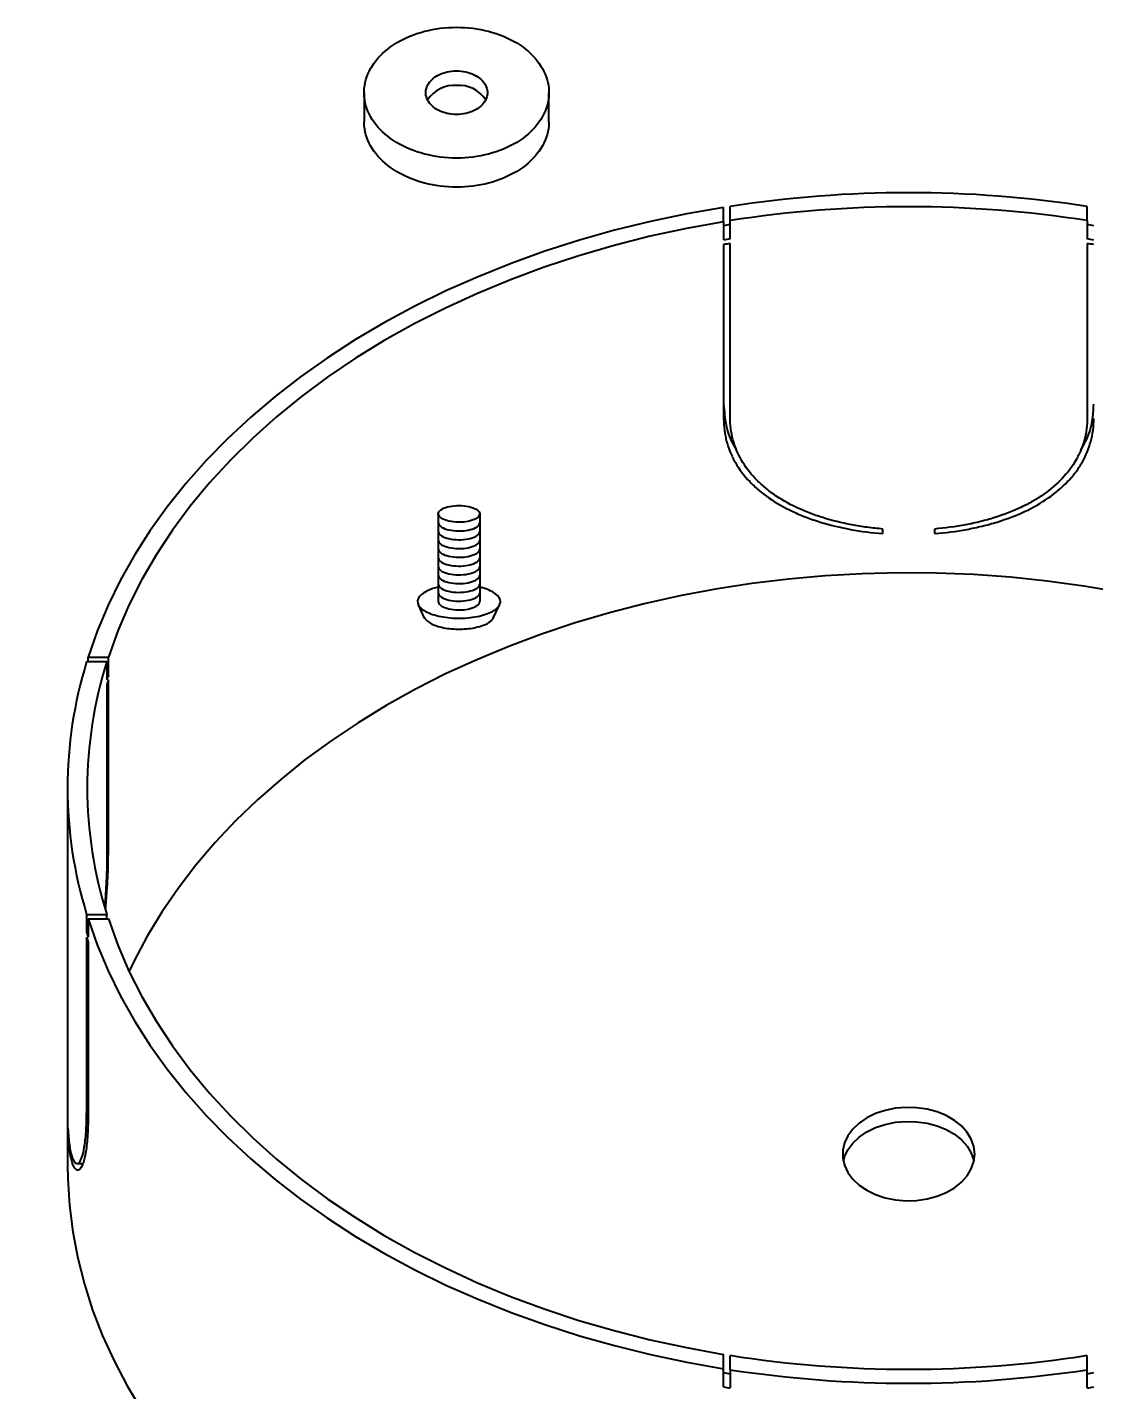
# Model space of a CAD drawing. Header units: inches. Extents: x 0 to 14.8, y -10.7 to 0.
# Drawn here: x 7.223 to 8.683, y -6.229 to -4.365 of the extents above; entities that cross this region are included whole.
import ezdxf
from ezdxf import colors
from ezdxf.entities.mleader import LeaderData, LeaderLine
from ezdxf.math import Vec2, Vec3

# ---------------------------------------------------------------- set-up
doc = ezdxf.new("R2010")
doc.units = ezdxf.units.IN
doc.header["$LTSCALE"] = 0.5
doc.header["$MEASUREMENT"] = 0
doc.layers.add('CUST DWG', color=60, linetype='CONTINUOUS', lineweight=20)
doc.layers.add('Hardware', color=242, linetype='CONTINUOUS')
doc.layers.add('Mounting', color=4, linetype='CONTINUOUS')
doc.styles.add('LSAD_Standard', font='arial.ttf')

msp = doc.modelspace()

# ---------------------------------------------------------------- linework, layer by layer
at = {"layer": 'Hardware', "transparency": 16777216}
for p, q in [((7.6839, -4.455), (7.6839, -4.4947)), ((7.937, -4.4947), (7.937, -4.455)), ((7.7854, -5.0312), (7.7854, -5.1512)), ((7.8421, -5.0312), (7.8421, -5.1512)), ((7.7667, -5.1737), (7.7582, -5.1558)), ((7.8608, -5.1737), (7.8693, -5.1558))]:
    msp.add_line(p, q, dxfattribs=at)
at = {"layer": 'Hardware', "transparency": 16777216, "flags": 128}
for points in [[(7.8105, -4.3655), (7.8161, -4.3656), (7.8217, -4.3658), (7.8272, -4.3663), (7.8328, -4.3669), (7.8382, -4.3677), (7.8437, -4.3686), (7.8491, -4.3697), (7.8543, -4.371), (7.8596, -4.3725), (7.8647, -4.3741), (7.8697, -4.3759), (7.8746, -4.3778), (7.8793, -4.3799), (7.884, -4.3821), (7.8884, -4.3845), (7.8928, -4.387), (7.8969, -4.3896), (7.901, -4.3924), (7.9048, -4.3953), (7.9084, -4.3983), (7.9119, -4.4014), (7.9151, -4.4046), (7.9182, -4.408), (7.921, -4.4114), (7.9236, -4.4149), (7.926, -4.4185), (7.9282, -4.4221), (7.9301, -4.4258), (7.9318, -4.4296), (7.9333, -4.4334), (7.9345, -4.4373), (7.9355, -4.4412), (7.9363, -4.4451), (7.9368, -4.449), (7.937, -4.453), (7.937, -4.457), (7.9368, -4.4609), (7.9363, -4.4649), (7.9355, -4.4688), (7.9345, -4.4727), (7.9333, -4.4765), (7.9318, -4.4804), (7.9301, -4.4841), (7.9282, -4.4878), (7.926, -4.4915), (7.9236, -4.4951), (7.921, -4.4986), (7.9182, -4.502), (7.9151, -4.5053), (7.9119, -4.5085), (7.9084, -4.5117), (7.9048, -4.5147), (7.901, -4.5176), (7.8969, -4.5203), (7.8928, -4.523), (7.8884, -4.5255), (7.884, -4.5278), (7.8793, -4.5301), (7.8746, -4.5321), (7.8697, -4.5341), (7.8647, -4.5358), (7.8596, -4.5375), (7.8543, -4.5389), (7.8491, -4.5402), (7.8437, -4.5413), (7.8382, -4.5423), (7.8328, -4.5431), (7.8272, -4.5437), (7.8217, -4.5441), (7.8161, -4.5444), (7.8105, -4.5445), (7.8049, -4.5444), (7.7993, -4.5441), (7.7937, -4.5437), (7.7882, -4.5431), (7.7827, -4.5423), (7.7773, -4.5413), (7.7719, -4.5402), (7.7666, -4.5389), (7.7614, -4.5375), (7.7563, -4.5358), (7.7513, -4.5341), (7.7464, -4.5321), (7.7416, -4.5301), (7.737, -4.5278), (7.7325, -4.5255), (7.7282, -4.523), (7.724, -4.5203), (7.72, -4.5176), (7.7162, -4.5147), (7.7125, -4.5117), (7.7091, -4.5085), (7.7058, -4.5053), (7.7028, -4.502), (7.6999, -4.4986), (7.6973, -4.4951), (7.6949, -4.4915), (7.6928, -4.4878), (7.6908, -4.4841), (7.6891, -4.4804), (7.6876, -4.4765), (7.6864, -4.4727), (7.6854, -4.4688), (7.6847, -4.4649), (7.6842, -4.4609), (7.6839, -4.457), (7.6839, -4.453), (7.6842, -4.449), (7.6847, -4.4451), (7.6854, -4.4412), (7.6864, -4.4373), (7.6876, -4.4334), (7.6891, -4.4296), (7.6908, -4.4258), (7.6928, -4.4221), (7.6949, -4.4185), (7.6973, -4.4149), (7.6999, -4.4114), (7.7028, -4.408), (7.7058, -4.4046), (7.7091, -4.4014), (7.7125, -4.3983), (7.7162, -4.3953), (7.72, -4.3924), (7.724, -4.3896), (7.7282, -4.387), (7.7325, -4.3845), (7.737, -4.3821), (7.7416, -4.3799), (7.7464, -4.3778), (7.7513, -4.3759), (7.7563, -4.3741), (7.7614, -4.3725), (7.7666, -4.371), (7.7719, -4.3697), (7.7773, -4.3686), (7.7827, -4.3677), (7.7882, -4.3669), (7.7937, -4.3663), (7.7993, -4.3658), (7.8049, -4.3656), (7.8105, -4.3655)], [(7.8105, -4.4251), (7.8137, -4.4252), (7.8169, -4.4255), (7.8201, -4.4259), (7.8232, -4.4265), (7.8262, -4.4273), (7.8292, -4.4282), (7.832, -4.4293), (7.8347, -4.4306), (7.8373, -4.432), (7.8397, -4.4335), (7.842, -4.4351), (7.844, -4.4369), (7.8459, -4.4388), (7.8475, -4.4407), (7.849, -4.4428), (7.8502, -4.4449), (7.8512, -4.4471), (7.8519, -4.4493), (7.8524, -4.4516), (7.8526, -4.4538), (7.8526, -4.4561), (7.8524, -4.4584), (7.8519, -4.4607), (7.8512, -4.4629), (7.8502, -4.4651), (7.849, -4.4672), (7.8475, -4.4692), (7.8459, -4.4712), (7.844, -4.4731), (7.842, -4.4748), (7.8397, -4.4765), (7.8373, -4.478), (7.8347, -4.4794), (7.832, -4.4806), (7.8292, -4.4817), (7.8262, -4.4826), (7.8232, -4.4834), (7.8201, -4.484), (7.8169, -4.4845), (7.8137, -4.4847), (7.8105, -4.4848), (7.8072, -4.4847), (7.804, -4.4845), (7.8009, -4.484), (7.7977, -4.4834), (7.7947, -4.4826), (7.7918, -4.4817), (7.7889, -4.4806), (7.7862, -4.4794), (7.7836, -4.478), (7.7812, -4.4765), (7.779, -4.4748), (7.7769, -4.4731), (7.7751, -4.4712), (7.7734, -4.4692), (7.772, -4.4672), (7.7708, -4.4651), (7.7698, -4.4629), (7.7691, -4.4607), (7.7686, -4.4584), (7.7683, -4.4561), (7.7683, -4.4538), (7.7686, -4.4516), (7.7691, -4.4493), (7.7698, -4.4471), (7.7708, -4.4449), (7.772, -4.4428), (7.7734, -4.4407), (7.7751, -4.4388), (7.7769, -4.4369), (7.779, -4.4351), (7.7812, -4.4335), (7.7836, -4.432), (7.7862, -4.4306), (7.7889, -4.4293), (7.7918, -4.4282), (7.7947, -4.4273), (7.7977, -4.4265), (7.8009, -4.4259), (7.804, -4.4255), (7.8072, -4.4252), (7.8105, -4.4251)], [(7.937, -4.4947), (7.937, -4.4967), (7.9368, -4.5007), (7.9363, -4.5046), (7.9355, -4.5086), (7.9345, -4.5125), (7.9333, -4.5163), (7.9318, -4.5201), (7.9301, -4.5239), (7.9282, -4.5276), (7.926, -4.5313), (7.9236, -4.5348), (7.921, -4.5383), (7.9182, -4.5418), (7.9151, -4.5451), (7.9119, -4.5483), (7.9084, -4.5514), (7.9048, -4.5544), (7.901, -4.5573), (7.8969, -4.5601), (7.8928, -4.5627), (7.8884, -4.5652), (7.884, -4.5676), (7.8793, -4.5698), (7.8746, -4.5719), (7.8697, -4.5738), (7.8647, -4.5756), (7.8596, -4.5772), (7.8543, -4.5787), (7.8491, -4.58), (7.8437, -4.5811), (7.8382, -4.5821), (7.8328, -4.5828), (7.8272, -4.5835), (7.8217, -4.5839), (7.8161, -4.5842), (7.8105, -4.5842), (7.8049, -4.5842), (7.7993, -4.5839), (7.7937, -4.5835), (7.7882, -4.5828), (7.7827, -4.5821), (7.7773, -4.5811), (7.7719, -4.58), (7.7666, -4.5787), (7.7614, -4.5772), (7.7563, -4.5756), (7.7513, -4.5738), (7.7464, -4.5719), (7.7416, -4.5698), (7.737, -4.5676), (7.7325, -4.5652), (7.7282, -4.5627), (7.724, -4.5601), (7.72, -4.5573), (7.7162, -4.5544), (7.7125, -4.5514), (7.7091, -4.5483), (7.7058, -4.5451), (7.7028, -4.5418), (7.6999, -4.5383), (7.6973, -4.5348), (7.6949, -4.5313), (7.6928, -4.5276), (7.6908, -4.5239), (7.6891, -4.5201), (7.6876, -4.5163), (7.6864, -4.5125), (7.6854, -4.5086), (7.6847, -4.5046), (7.6842, -4.5007), (7.6839, -4.4967), (7.6839, -4.4947)]]:
    msp.add_lwpolyline(points, dxfattribs=at)
at = {"layer": 'Hardware', "transparency": 16777216}
for centre, radius, start, end in [((7.8073, -4.4885), 0.0435, 85.8552, 147.2749), ((7.8138, -4.4882), 0.0433, 32.5007, 94.3692)]:
    msp.add_arc(centre, radius, start, end, dxfattribs=at)
for points, knots in [([(7.8421, -5.0312), (7.8421, -5.0295), (7.8411, -5.0277), (7.8369, -5.0244), (7.8338, -5.023), (7.8264, -5.0209), (7.822, -5.0202), (7.8129, -5.0197), (7.8083, -5.0199), (7.7997, -5.0212), (7.7958, -5.0222), (7.7897, -5.025), (7.7874, -5.0266), (7.7852, -5.0301), (7.7851, -5.0319), (7.787, -5.0354), (7.7891, -5.0371), (7.7949, -5.0399), (7.7987, -5.041), (7.8072, -5.0424), (7.8118, -5.0427), (7.8209, -5.0424), (7.8254, -5.0418), (7.833, -5.0398), (7.8363, -5.0384), (7.8407, -5.0352), (7.842, -5.0334), (7.8421, -5.0315), (7.8421, -5.0314), (7.8421, -5.0312)], [0, 0, 0, 0, 0.480381, 0.480381, 0.960761, 0.960761, 1.441142, 1.441142, 1.921523, 1.921523, 2.401903, 2.401903, 2.882284, 2.882284, 3.362665, 3.362665, 3.843045, 3.843045, 4.323426, 4.323426, 4.803807, 4.803807, 5.284187, 5.284187, 5.764568, 5.764568, 6.244949, 6.244949, 6.283185, 6.283185, 6.283185, 6.283185]), ([(7.7854, -5.0432), (7.7854, -5.044), (7.7856, -5.0448), (7.787, -5.0474), (7.7891, -5.0491), (7.7949, -5.0519), (7.7987, -5.053), (7.8072, -5.0544), (7.8118, -5.0547), (7.8209, -5.0544), (7.8254, -5.0538), (7.833, -5.0518), (7.8363, -5.0504), (7.8407, -5.0472), (7.842, -5.0454), (7.8421, -5.0435), (7.8421, -5.0434), (7.8421, -5.0432)], [3.141688, 3.141688, 3.141688, 3.141688, 3.362665, 3.362665, 3.843045, 3.843045, 4.323426, 4.323426, 4.803807, 4.803807, 5.284187, 5.284187, 5.764568, 5.764568, 6.244949, 6.244949, 6.283167, 6.283167, 6.283167, 6.283167]), ([(7.7854, -5.0552), (7.7854, -5.056), (7.7856, -5.0568), (7.787, -5.0594), (7.7891, -5.0611), (7.7949, -5.0639), (7.7987, -5.065), (7.8072, -5.0664), (7.8118, -5.0667), (7.8209, -5.0664), (7.8254, -5.0658), (7.833, -5.0637), (7.8363, -5.0624), (7.8407, -5.0592), (7.842, -5.0574), (7.8421, -5.0555), (7.8421, -5.0554), (7.8421, -5.0552)], [3.141688, 3.141688, 3.141688, 3.141688, 3.362665, 3.362665, 3.843045, 3.843045, 4.323426, 4.323426, 4.803807, 4.803807, 5.284187, 5.284187, 5.764568, 5.764568, 6.244949, 6.244949, 6.283167, 6.283167, 6.283167, 6.283167]), ([(7.7854, -5.0672), (7.7854, -5.068), (7.7856, -5.0688), (7.787, -5.0714), (7.7891, -5.0731), (7.7949, -5.0759), (7.7987, -5.077), (7.8072, -5.0784), (7.8118, -5.0787), (7.8209, -5.0784), (7.8254, -5.0778), (7.833, -5.0757), (7.8363, -5.0744), (7.8407, -5.0712), (7.842, -5.0694), (7.8421, -5.0675), (7.8421, -5.0673), (7.8421, -5.0672)], [3.141688, 3.141688, 3.141688, 3.141688, 3.362665, 3.362665, 3.843045, 3.843045, 4.323426, 4.323426, 4.803807, 4.803807, 5.284187, 5.284187, 5.764568, 5.764568, 6.244949, 6.244949, 6.283167, 6.283167, 6.283167, 6.283167]), ([(7.7854, -5.0792), (7.7854, -5.08), (7.7856, -5.0808), (7.787, -5.0834), (7.7891, -5.0851), (7.7949, -5.0879), (7.7987, -5.089), (7.8072, -5.0904), (7.8118, -5.0907), (7.8209, -5.0904), (7.8254, -5.0897), (7.833, -5.0877), (7.8363, -5.0864), (7.8407, -5.0832), (7.842, -5.0814), (7.8421, -5.0795), (7.8421, -5.0793), (7.8421, -5.0792)], [3.141688, 3.141688, 3.141688, 3.141688, 3.362665, 3.362665, 3.843045, 3.843045, 4.323426, 4.323426, 4.803807, 4.803807, 5.284187, 5.284187, 5.764568, 5.764568, 6.244949, 6.244949, 6.283167, 6.283167, 6.283167, 6.283167]), ([(7.7854, -5.0912), (7.7854, -5.092), (7.7856, -5.0928), (7.787, -5.0954), (7.7891, -5.0971), (7.7949, -5.0999), (7.7987, -5.101), (7.8072, -5.1024), (7.8118, -5.1027), (7.8209, -5.1024), (7.8254, -5.1017), (7.833, -5.0997), (7.8363, -5.0984), (7.8407, -5.0952), (7.842, -5.0934), (7.8421, -5.0915), (7.8421, -5.0913), (7.8421, -5.0912)], [3.141688, 3.141688, 3.141688, 3.141688, 3.362665, 3.362665, 3.843045, 3.843045, 4.323426, 4.323426, 4.803807, 4.803807, 5.284187, 5.284187, 5.764568, 5.764568, 6.244949, 6.244949, 6.283167, 6.283167, 6.283167, 6.283167]), ([(7.7854, -5.1032), (7.7854, -5.104), (7.7856, -5.1048), (7.787, -5.1074), (7.7891, -5.1091), (7.7949, -5.1119), (7.7987, -5.113), (7.8072, -5.1144), (7.8118, -5.1147), (7.8209, -5.1144), (7.8254, -5.1137), (7.833, -5.1117), (7.8363, -5.1103), (7.8407, -5.1072), (7.842, -5.1054), (7.8421, -5.1035), (7.8421, -5.1033), (7.8421, -5.1032)], [3.141688, 3.141688, 3.141688, 3.141688, 3.362665, 3.362665, 3.843045, 3.843045, 4.323426, 4.323426, 4.803807, 4.803807, 5.284187, 5.284187, 5.764568, 5.764568, 6.244949, 6.244949, 6.283167, 6.283167, 6.283167, 6.283167]), ([(7.7854, -5.1152), (7.7854, -5.116), (7.7856, -5.1168), (7.787, -5.1194), (7.7891, -5.1211), (7.7949, -5.1239), (7.7987, -5.125), (7.8072, -5.1264), (7.8118, -5.1267), (7.8209, -5.1264), (7.8254, -5.1257), (7.833, -5.1237), (7.8363, -5.1223), (7.8407, -5.1192), (7.842, -5.1174), (7.8421, -5.1155), (7.8421, -5.1153), (7.8421, -5.1152)], [3.141688, 3.141688, 3.141688, 3.141688, 3.362665, 3.362665, 3.843045, 3.843045, 4.323426, 4.323426, 4.803807, 4.803807, 5.284187, 5.284187, 5.764568, 5.764568, 6.244949, 6.244949, 6.283167, 6.283167, 6.283167, 6.283167]), ([(7.7854, -5.1315), (7.7803, -5.1327), (7.7756, -5.1342), (7.7656, -5.1387), (7.7611, -5.142), (7.7566, -5.149), (7.7564, -5.1525), (7.7603, -5.1595), (7.7644, -5.1629), (7.7761, -5.1686), (7.7837, -5.1708), (7.8006, -5.1736), (7.8099, -5.1742), (7.8281, -5.1735), (7.837, -5.1723), (7.8523, -5.1682), (7.8587, -5.1655), (7.8677, -5.1591), (7.8701, -5.1555), (7.8705, -5.1517), (7.8705, -5.1515), (7.8705, -5.1512), (7.8705, -5.1476), (7.8684, -5.1441), (7.8601, -5.1376), (7.8539, -5.1347), (7.845, -5.1322), (7.8436, -5.1318), (7.8421, -5.1315)], [2.091687, 2.091687, 2.091687, 2.091687, 2.401903, 2.401903, 2.882284, 2.882284, 3.362665, 3.362665, 3.843045, 3.843045, 4.323426, 4.323426, 4.803807, 4.803807, 5.284187, 5.284187, 5.764568, 5.764568, 6.244949, 6.244949, 6.283185, 6.283185, 6.283185, 6.763566, 6.763566, 7.243947, 7.243947, 7.333189, 7.333189, 7.333189, 7.333189]), ([(7.7854, -5.1272), (7.7854, -5.128), (7.7856, -5.1288), (7.787, -5.1314), (7.7891, -5.1331), (7.7949, -5.1359), (7.7987, -5.137), (7.8072, -5.1384), (7.8118, -5.1387), (7.8209, -5.1383), (7.8254, -5.1377), (7.833, -5.1357), (7.8363, -5.1343), (7.8407, -5.1311), (7.842, -5.1294), (7.8421, -5.1275), (7.8421, -5.1273), (7.8421, -5.1272)], [3.141688, 3.141688, 3.141688, 3.141688, 3.362665, 3.362665, 3.843045, 3.843045, 4.323426, 4.323426, 4.803807, 4.803807, 5.284187, 5.284187, 5.764568, 5.764568, 6.244949, 6.244949, 6.283167, 6.283167, 6.283167, 6.283167]), ([(7.7854, -5.1392), (7.7854, -5.14), (7.7856, -5.1408), (7.787, -5.1434), (7.7891, -5.145), (7.7949, -5.1479), (7.7987, -5.149), (7.8072, -5.1504), (7.8118, -5.1507), (7.8209, -5.1503), (7.8254, -5.1497), (7.833, -5.1477), (7.8363, -5.1463), (7.8407, -5.1431), (7.842, -5.1414), (7.8421, -5.1395), (7.8421, -5.1393), (7.8421, -5.1392)], [3.141688, 3.141688, 3.141688, 3.141688, 3.362665, 3.362665, 3.843045, 3.843045, 4.323426, 4.323426, 4.803807, 4.803807, 5.284187, 5.284187, 5.764568, 5.764568, 6.244949, 6.244949, 6.283167, 6.283167, 6.283167, 6.283167]), ([(7.7854, -5.1512), (7.7854, -5.152), (7.7856, -5.1528), (7.787, -5.1553), (7.7891, -5.157), (7.7949, -5.1599), (7.7987, -5.161), (7.8072, -5.1624), (7.8118, -5.1627), (7.8209, -5.1623), (7.8254, -5.1617), (7.833, -5.1597), (7.8363, -5.1583), (7.8407, -5.1551), (7.842, -5.1534), (7.8421, -5.1515), (7.8421, -5.1513), (7.8421, -5.1512)], [3.141688, 3.141688, 3.141688, 3.141688, 3.362665, 3.362665, 3.843045, 3.843045, 4.323426, 4.323426, 4.803807, 4.803807, 5.284187, 5.284187, 5.764568, 5.764568, 6.244949, 6.244949, 6.283167, 6.283167, 6.283167, 6.283167]), ([(7.7661, -5.1724), (7.7663, -5.1728), (7.7665, -5.1733), (7.7683, -5.1767), (7.7718, -5.1795), (7.7818, -5.1843), (7.7882, -5.1862), (7.8026, -5.1886), (7.8105, -5.1891), (7.8259, -5.1885), (7.8335, -5.1875), (7.8465, -5.1841), (7.852, -5.1817), (7.8587, -5.177), (7.8606, -5.1747), (7.8614, -5.1725)], [3.294703, 3.294703, 3.294703, 3.294703, 3.362665, 3.362665, 3.843045, 3.843045, 4.323426, 4.323426, 4.803807, 4.803807, 5.284187, 5.284187, 5.764568, 5.764568, 6.128463, 6.128463, 6.128463, 6.128463])]:
    msp.add_open_spline(points, degree=3, knots=knots, dxfattribs=at)
at = {"layer": 'Mounting', "transparency": 16777216}
for p, q in [((8.1761, -4.6315), (8.1761, -4.6119)), ((8.1849, -4.6301), (8.1849, -4.6105)), ((8.6739, -4.6301), (8.6739, -4.6105)), ((8.1761, -4.6315), (8.1761, -4.6565)), ((8.1849, -4.6551), (8.1849, -4.6301)), ((8.6739, -4.6301), (8.6739, -4.6551)), ((8.1761, -4.6628), (8.1761, -4.9008)), ((8.1849, -4.8994), (8.1849, -4.6614)), ((8.6739, -4.6614), (8.6739, -4.8994)), ((8.394, -5.0581), (8.394, -5.0519)), ((8.4649, -5.0519), (8.4649, -5.0581)), ((7.3041, -5.2333), (7.3317, -5.2333)), ((7.3061, -5.2333), (7.3061, -5.2271)), ((7.3061, -5.2271), (7.3338, -5.2271)), ((7.3317, -5.2333), (7.3317, -5.2584)), ((7.3338, -5.2521), (7.3338, -5.2271)), ((7.3317, -5.2521), (7.3338, -5.2521)), ((7.3317, -5.2647), (7.3317, -5.5027)), ((7.3338, -5.4964), (7.3338, -5.2584)), ((7.2779, -5.4062), (7.2779, -5.9229)), ((7.3317, -5.4964), (7.3338, -5.4964)), ((7.3041, -5.6042), (7.3041, -5.5791)), ((7.3041, -5.5791), (7.3317, -5.5791)), ((7.3061, -5.5854), (7.3061, -5.6104)), ((7.3061, -5.5854), (7.3338, -5.5854)), ((7.3317, -5.5854), (7.3317, -5.5791)), ((7.3041, -5.6042), (7.3061, -5.6042)), ((7.3041, -5.8484), (7.3041, -5.6104)), ((7.3061, -5.6167), (7.3061, -5.8547)), ((7.3041, -5.8484), (7.3061, -5.8484)), ((7.2784, -5.878), (7.2784, -5.8717)), ((7.2909, -5.9201), (7.2986, -5.9201)), ((8.1761, -6.2006), (8.1761, -6.181)), ((8.1849, -6.2019), (8.1849, -6.1824)), ((8.6739, -6.2019), (8.6739, -6.1824)), ((8.1761, -6.2256), (8.1761, -6.2006)), ((8.1849, -6.2019), (8.1849, -6.227)), ((8.6739, -6.227), (8.6739, -6.2019))]:
    msp.add_line(p, q, dxfattribs=at)
at = {"layer": 'Mounting', "transparency": 16777216, "flags": 128}
for points in [[(8.1761, -4.6119), (8.1257, -4.6208), (8.0759, -4.6312), (8.0269, -4.6433), (7.9787, -4.6569), (7.9314, -4.672), (7.8851, -4.6886), (7.8399, -4.7067), (7.7959, -4.7262), (7.7532, -4.7471), (7.7119, -4.7693), (7.672, -4.7928), (7.6337, -4.8176), (7.597, -4.8436), (7.562, -4.8707), (7.5287, -4.8989), (7.4973, -4.9281), (7.4678, -4.9583), (7.4402, -4.9894), (7.4146, -5.0213), (7.3911, -5.0541), (7.3697, -5.0875), (7.3505, -5.1216), (7.3334, -5.1563), (7.3186, -5.1915), (7.3061, -5.2271)], [(8.1761, -4.6315), (8.1254, -4.6406), (8.0754, -4.6515), (8.0261, -4.6639), (7.9778, -4.678), (7.9304, -4.6936), (7.8841, -4.7108), (7.8389, -4.7295), (7.7951, -4.7496), (7.7526, -4.7712), (7.7115, -4.7941), (7.6721, -4.8184), (7.6342, -4.8439), (7.5981, -4.8707), (7.5638, -4.8986), (7.5314, -4.9276), (7.5009, -4.9577), (7.4724, -4.9887), (7.4459, -5.0206), (7.4216, -5.0533), (7.3995, -5.0869), (7.3796, -5.1211), (7.362, -5.1559), (7.3467, -5.1913), (7.3338, -5.2271)], [(8.7184, -5.1385), (8.669, -5.1301), (8.6191, -5.1232), (8.5689, -5.118), (8.5183, -5.1143), (8.4675, -5.1123), (8.4167, -5.1119), (8.3659, -5.1131), (8.3152, -5.1159), (8.2648, -5.1204), (8.2147, -5.1265), (8.165, -5.1341), (8.1159, -5.1434), (8.0674, -5.1542), (8.0197, -5.1665), (7.9728, -5.1803), (7.9268, -5.1957), (7.8819, -5.2125), (7.838, -5.2307), (7.7954, -5.2502), (7.7541, -5.2712), (7.7142, -5.2934), (7.6757, -5.3169), (7.6387, -5.3416), (7.6034, -5.3674), (7.5698, -5.3944), (7.5379, -5.4223), (7.5078, -5.4513), (7.4796, -5.4812), (7.4534, -5.512), (7.4292, -5.5436), (7.407, -5.5759), (7.3868, -5.609), (7.3689, -5.6426), (7.3621, -5.6566)], [(7.3061, -5.5854), (7.3186, -5.621), (7.3334, -5.6562), (7.3505, -5.6908), (7.3697, -5.7249), (7.3911, -5.7584), (7.4146, -5.7911), (7.4402, -5.8231), (7.4678, -5.8542), (7.4973, -5.8844), (7.5287, -5.9136), (7.562, -5.9418), (7.597, -5.9689), (7.6337, -5.9948), (7.672, -6.0196), (7.7119, -6.0431), (7.7532, -6.0653), (7.7959, -6.0862), (7.8399, -6.1057), (7.8851, -6.1238), (7.9314, -6.1404), (7.9787, -6.1555), (8.0269, -6.1691), (8.0759, -6.1812), (8.1257, -6.1917), (8.1761, -6.2006)], [(7.3338, -5.5854), (7.3467, -5.6212), (7.362, -5.6566), (7.3796, -5.6914), (7.3995, -5.7256), (7.4216, -5.7591), (7.4459, -5.7919), (7.4724, -5.8238), (7.5009, -5.8548), (7.5314, -5.8848), (7.5638, -5.9138), (7.5981, -5.9418), (7.6342, -5.9685), (7.6721, -5.994), (7.7115, -6.0183), (7.7526, -6.0413), (7.7951, -6.0628), (7.8389, -6.083), (7.8841, -6.1017), (7.9304, -6.1188), (7.9778, -6.1345), (8.0261, -6.1485), (8.0754, -6.161), (8.1254, -6.1718), (8.1761, -6.181)], [(8.5198, -5.907), (8.5186, -5.8968), (8.5151, -5.8868), (8.5094, -5.8773), (8.5017, -5.8686), (8.492, -5.8609), (8.4808, -5.8544), (8.4682, -5.8493), (8.4546, -5.8457), (8.4403, -5.8436), (8.4258, -5.8432), (8.4114, -5.8444), (8.3974, -5.8473), (8.3842, -5.8517), (8.3723, -5.8575), (8.3618, -5.8647), (8.3531, -5.8729), (8.3463, -5.882), (8.3417, -5.8917), (8.3394, -5.9019), (8.3394, -5.9122), (8.3417, -5.9223), (8.3463, -5.9321), (8.3531, -5.9412), (8.3618, -5.9494), (8.3723, -5.9565), (8.3842, -5.9624), (8.3974, -5.9668), (8.4114, -5.9696), (8.4258, -5.9709), (8.4403, -5.9704), (8.4546, -5.9684), (8.4682, -5.9647), (8.4808, -5.9596), (8.492, -5.9531), (8.5017, -5.9454), (8.5094, -5.9367), (8.5151, -5.9273), (8.5186, -5.9173), (8.5198, -5.907)], [(8.3401, -5.9166), (8.3417, -5.9108), (8.3463, -5.9011), (8.3531, -5.892), (8.3618, -5.8837), (8.3723, -5.8766), (8.3842, -5.8708), (8.3974, -5.8664), (8.4114, -5.8635), (8.4258, -5.8623), (8.4403, -5.8627), (8.4546, -5.8647), (8.4682, -5.8684), (8.4808, -5.8735), (8.492, -5.88), (8.5017, -5.8877), (8.5094, -5.8964), (8.5151, -5.9059), (8.5186, -5.9159), (8.5188, -5.9166)], [(7.2779, -5.9229), (7.2781, -5.9411), (7.2804, -5.9773), (7.285, -6.0135), (7.2918, -6.0494), (7.3009, -6.0851), (7.3123, -6.1205), (7.3258, -6.1555), (7.3416, -6.19), (7.3595, -6.224), (7.3795, -6.2574), (7.4016, -6.2902), (7.4258, -6.3222), (7.4519, -6.3534), (7.48, -6.3838), (7.4961, -6.3999)]]:
    msp.add_lwpolyline(points, dxfattribs=at)
at = {"layer": 'Mounting', "transparency": 16777216}
for centre, radius, start, end in [((8.4294, -6.2093), 1.6174, 81.3056, 98.6944), ((8.4294, -6.1899), 1.5789, 81.0921, 98.9079), ((8.4236, -6.1892), 1.5718, 98.7338, 99.0606), ((8.4352, -6.1892), 1.5718, 80.9394, 81.2662), ((8.4233, -6.1688), 1.5323, 98.9502, 99.2857), ((8.4355, -6.1688), 1.5323, 80.7143, 81.0498), ((8.4233, -6.175), 1.5323, 98.9502, 99.2857), ((8.4355, -6.175), 1.5323, 80.7143, 81.0498), ((7.8616, -5.4062), 0.5837, 162.7709, 197.2291), ((7.8753, -5.4062), 0.5704, 162.3558, 197.6442), ((7.908, -5.4399), 0.6041, 161.8918, 162.5158), ((7.908, -5.4462), 0.6041, 161.8918, 162.5158), ((7.8935, -5.4231), 0.6166, 197.08, 197.6899), ((7.8935, -5.4293), 0.6166, 197.08, 197.6899), ((8.4294, -4.6225), 1.5789, 261.0921, 278.9079), ((8.4233, -4.6938), 1.5323, 260.7143, 261.0498), ((8.4294, -4.6032), 1.6174, 261.3056, 278.6944), ((8.4355, -4.6938), 1.5323, 278.9502, 279.2857), ((8.4236, -4.6734), 1.5718, 260.9394, 261.2662), ((8.4352, -4.6734), 1.5718, 278.7338, 279.0606)]:
    msp.add_arc(centre, radius, start, end, dxfattribs=at)
for points, knots in [([(8.1761, -4.8812), (8.1769, -4.891), (8.1785, -4.9106), (8.1851, -4.9309), (8.192, -4.9405), (8.193, -4.942)], [0, 0, 0, 0, 0.458754, 0.917541, 1, 1, 1, 1]), ([(8.6644, -4.9437), (8.6669, -4.9399), (8.675, -4.9276), (8.6813, -4.9065), (8.6823, -4.8888), (8.6828, -4.8812)], [0, 0, 0, 0, 0.2025513, 0.6567131, 1, 1, 1, 1]), ([(8.1761, -4.9008), (8.1761, -4.9116), (8.1775, -4.9221), (8.1815, -4.9371), (8.1832, -4.9421), (8.1872, -4.9517), (8.1895, -4.9565), (8.1975, -4.9704), (8.2041, -4.979), (8.2156, -4.9911), (8.2197, -4.995), (8.2286, -5.0025), (8.2333, -5.0061), (8.2482, -5.0164), (8.259, -5.0225), (8.2765, -5.0307), (8.2826, -5.0333), (8.2952, -5.0381), (8.3018, -5.0403), (8.3216, -5.0464), (8.3354, -5.0498), (8.364, -5.0551), (8.379, -5.057), (8.394, -5.0581)], [0, 0, 0, 0, 0.125, 0.125, 0.1875, 0.1875, 0.25, 0.25, 0.375, 0.375, 0.4375, 0.4375, 0.5, 0.5, 0.625, 0.625, 0.6875, 0.6875, 0.75, 0.75, 0.875, 0.875, 1, 1, 1, 1]), ([(8.394, -5.0519), (8.3868, -5.0513), (8.3797, -5.0505), (8.3656, -5.0487), (8.3585, -5.0475), (8.3377, -5.0436), (8.3245, -5.0403), (8.3055, -5.0343), (8.2993, -5.0322), (8.2872, -5.0275), (8.2813, -5.025), (8.2644, -5.0169), (8.254, -5.011), (8.2399, -5.0011), (8.2354, -4.9976), (8.2269, -4.9903), (8.2229, -4.9865), (8.2118, -4.9748), (8.2055, -4.9665), (8.1954, -4.9488), (8.1914, -4.9393), (8.1863, -4.9198), (8.1849, -4.9098), (8.1849, -4.8994)], [0, 0, 0, 0, 0.0625, 0.0625, 0.125, 0.125, 0.25, 0.25, 0.3125, 0.3125, 0.375, 0.375, 0.5, 0.5, 0.5625, 0.5625, 0.625, 0.625, 0.75, 0.75, 0.875, 0.875, 1, 1, 1, 1]), ([(8.6739, -4.8994), (8.6739, -4.9097), (8.6726, -4.9197), (8.6687, -4.9344), (8.6671, -4.9392), (8.6632, -4.9485), (8.661, -4.9531), (8.6534, -4.9663), (8.6472, -4.9747), (8.6322, -4.9905), (8.6238, -4.9977), (8.6096, -5.0076), (8.6047, -5.0108), (8.5942, -5.0168), (8.5888, -5.0196), (8.5718, -5.0277), (8.5598, -5.0323), (8.5408, -5.0383), (8.5343, -5.0401), (8.5209, -5.0434), (8.5141, -5.0449), (8.4933, -5.0488), (8.4792, -5.0507), (8.4649, -5.0519)], [0, 0, 0, 0, 0.125, 0.125, 0.1875, 0.1875, 0.25, 0.25, 0.375, 0.375, 0.5, 0.5, 0.5625, 0.5625, 0.625, 0.625, 0.75, 0.75, 0.8125, 0.8125, 0.875, 0.875, 1, 1, 1, 1]), ([(8.4649, -5.0581), (8.4799, -5.057), (8.4946, -5.0551), (8.5161, -5.0511), (8.5231, -5.0496), (8.5371, -5.0463), (8.5439, -5.0444), (8.5638, -5.0382), (8.5763, -5.0335), (8.5998, -5.0225), (8.6108, -5.0163), (8.6305, -5.0026), (8.6393, -4.9952), (8.6509, -4.9831), (8.6545, -4.9789), (8.6611, -4.9702), (8.664, -4.9657), (8.672, -4.9519), (8.676, -4.9423), (8.68, -4.9271), (8.6811, -4.9219), (8.6824, -4.9114), (8.6828, -4.9061), (8.6828, -4.9008)], [0, 0, 0, 0, 0.125, 0.125, 0.1875, 0.1875, 0.25, 0.25, 0.375, 0.375, 0.5, 0.5, 0.625, 0.625, 0.6875, 0.6875, 0.75, 0.75, 0.875, 0.875, 0.9375, 0.9375, 1, 1, 1, 1]), ([(7.3299, -5.572), (7.3306, -5.5637), (7.3324, -5.5422), (7.3336, -5.5172), (7.3337, -5.5016), (7.3338, -5.4964)], [0, 0, 0, 0, 0.299491, 0.767466, 1, 1, 1, 1]), ([(7.3317, -5.5027), (7.3316, -5.5127), (7.3313, -5.5326), (7.3297, -5.5563), (7.3289, -5.568)], [0, 0, 0, 0, 0.504695, 1, 1, 1, 1]), ([(7.2784, -5.8717), (7.2786, -5.8761), (7.2789, -5.8802), (7.2796, -5.8879), (7.28, -5.8914), (7.2814, -5.901), (7.2826, -5.9063), (7.2845, -5.9124), (7.2852, -5.9141), (7.2867, -5.9169), (7.2874, -5.918), (7.2897, -5.9203), (7.2912, -5.9205), (7.2936, -5.9189), (7.2943, -5.9181), (7.2958, -5.9157), (7.2965, -5.9142), (7.2986, -5.9089), (7.2998, -5.9041), (7.3019, -5.8919), (7.3027, -5.8847), (7.3035, -5.8723), (7.3037, -5.8679), (7.304, -5.8586), (7.3041, -5.8536), (7.3041, -5.8484)], [0, 0, 0, 0, 0.0625, 0.0625, 0.125, 0.125, 0.25, 0.25, 0.3125, 0.3125, 0.375, 0.375, 0.5, 0.5, 0.5625, 0.5625, 0.625, 0.625, 0.75, 0.75, 0.875, 0.875, 0.9375, 0.9375, 1, 1, 1, 1]), ([(7.3061, -5.8547), (7.3061, -5.86), (7.306, -5.8652), (7.3057, -5.8749), (7.3055, -5.8796), (7.3046, -5.8925), (7.3037, -5.8999), (7.302, -5.9093), (7.3014, -5.9121), (7.3, -5.9172), (7.2993, -5.9193), (7.2971, -5.9249), (7.2955, -5.9272), (7.293, -5.9288), (7.2921, -5.929), (7.2905, -5.9287), (7.2896, -5.9282), (7.2872, -5.9258), (7.2856, -5.9228), (7.2835, -5.9164), (7.2829, -5.9139), (7.2816, -5.9083), (7.2811, -5.9053), (7.2796, -5.8951), (7.2789, -5.8872), (7.2784, -5.878)], [0, 0, 0, 0, 0.0625, 0.0625, 0.125, 0.125, 0.25, 0.25, 0.3125, 0.3125, 0.375, 0.375, 0.5, 0.5, 0.5625, 0.5625, 0.625, 0.625, 0.75, 0.75, 0.8125, 0.8125, 0.875, 0.875, 1, 1, 1, 1])]:
    msp.add_open_spline(points, degree=3, knots=knots, dxfattribs=at)

# ---------------------------------------------------------------- leaders
at = {"layer": 'CUST DWG', "ltscale": 0.5, "transparency": 16777216}
ml = msp.add_multileader_mtext('Standard', dxfattribs=at)
ml.set_content('\\A1;%%C5" x 1{\\H0.7x;\\S11/16;} DEEP CANOPY', color=256, style='LSAD_Standard')
ml.set_leader_properties()
ml.build(insert=Vec2(0, 0))
ml.multileader.update_dxf_attribs({"text_left_attachment_type": 2, "dogleg_length": 0.36, "arrow_head_size": 0.1875})
ctx = ml.context
ctx.base_point, ctx.char_height, ctx.arrow_head_size, ctx.landing_gap_size, ctx.plane_origin = Vec3(2.8876, -5.9195), 0.1875, 0.1875, 0.09, Vec3(3.3047, 9.4768)
ctx.left_attachment = 2
notes = []
notes.append((ctx, [(0, (1, 1, 0), (2.7785, -5.9195), (1, 0), 0.109, [(0, [(2.0099, -5.9195)], 0, [])])]))
ctx.mtext.insert, ctx.mtext.width, ctx.mtext.defined_height, ctx.mtext.flow_direction = Vec3(2.9776, -5.761), 4.621713, 0.6491, 5
for ctx, leaders in notes:
    for number, flags, end, landing, length, lines in leaders:
        leader = LeaderData()
        leader.index, (leader.has_last_leader_line, leader.has_dogleg_vector, leader.attachment_direction) = number, flags
        leader.last_leader_point, leader.dogleg_vector, leader.dogleg_length = Vec3(end), Vec3(landing), length
        for number, points, colour, breaks in lines:
            line = LeaderLine()
            line.index, line.vertices, line.color, line.breaks = number, Vec3.list(points), colors.encode_raw_color(colour), breaks
            leader.lines.append(line)
        ctx.leaders.append(leader)

doc.saveas('drawing.dxf')
